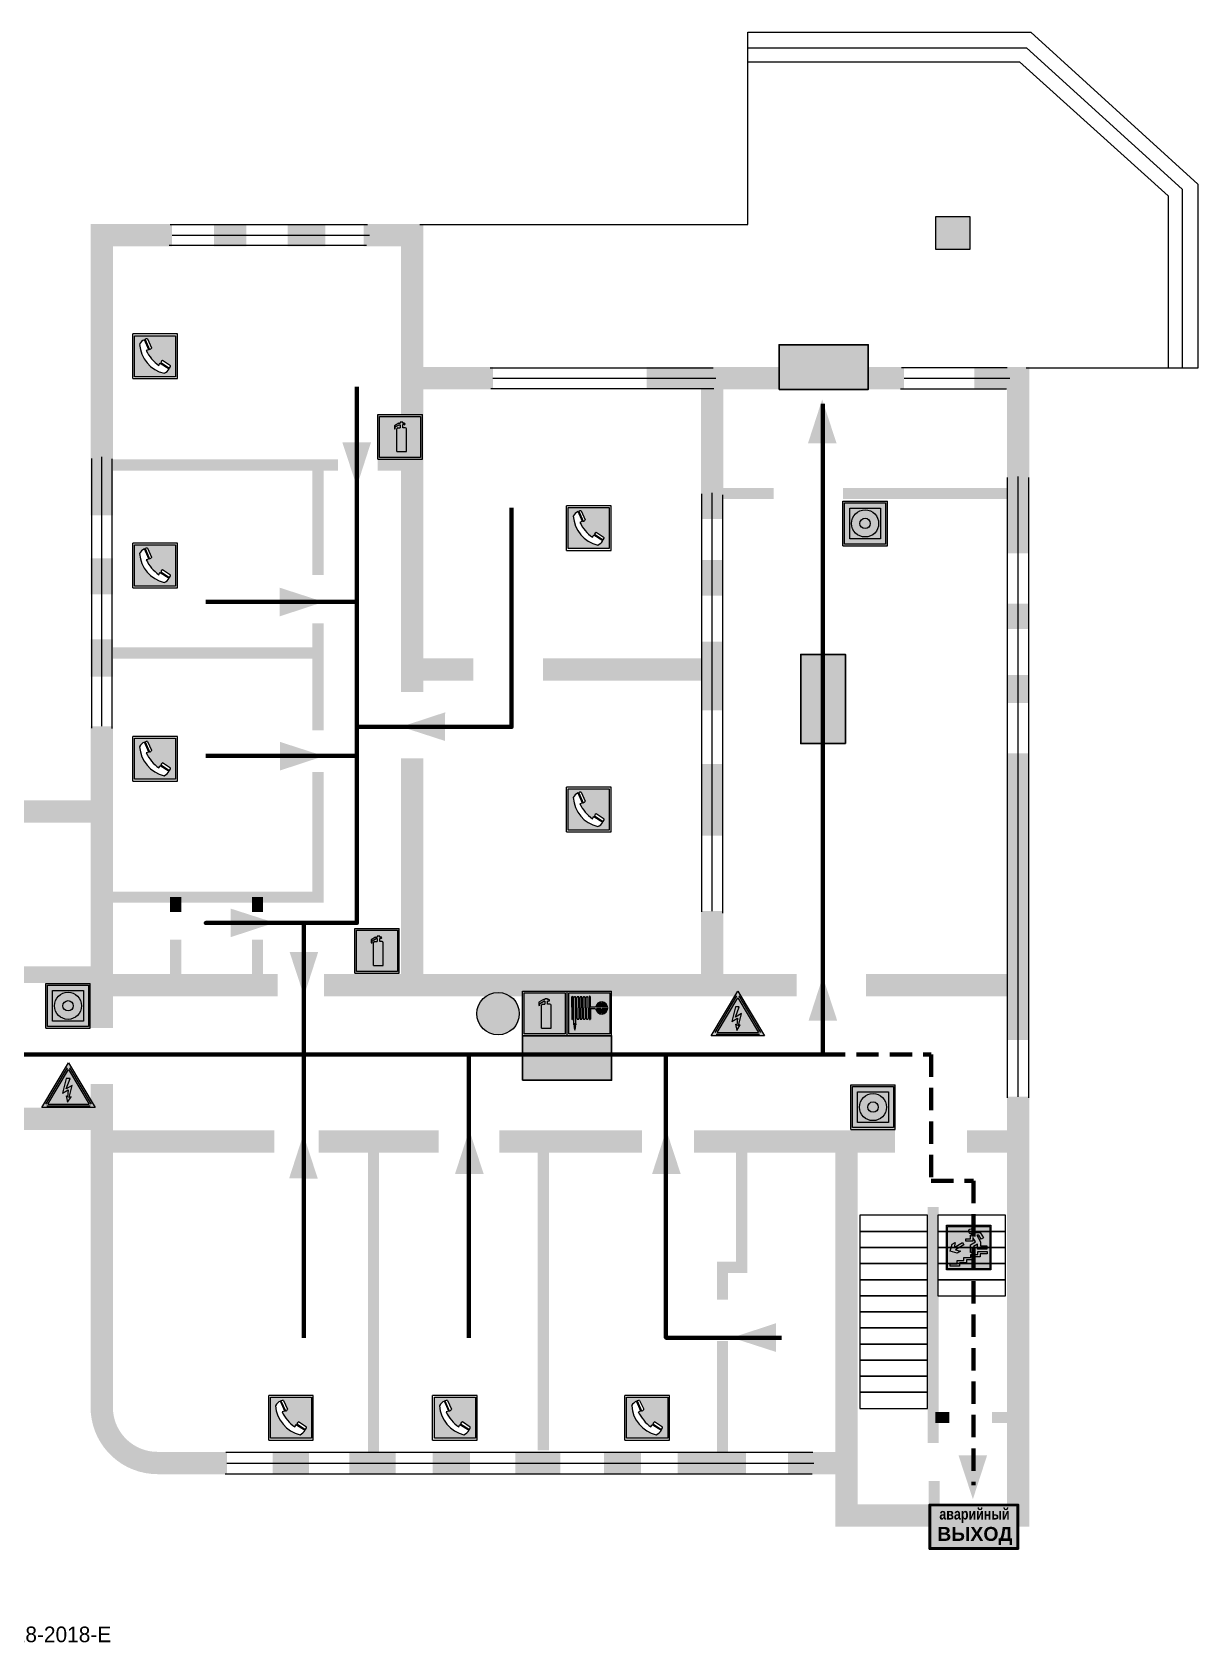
# Model space of a CAD drawing. Header units: millimetres. Extents: x 13114 to 67229, y 22859 to 38520.
# Drawn here: x 22736.3 to 22945.3, y 35573.1 to 35862.6 of the extents above; entities that cross this region are included whole.
import ezdxf

# ---------------------------------------------------------------- set-up
doc = ezdxf.new("R2010")
doc.units = ezdxf.units.MM
doc.linetypes.add('{ Wide Dash }', pattern=[12, 4, -2, 4, -2])
doc.layers.add('План_Штампы', color=7, linetype='Continuous')
doc.styles.add('обычный', font='arial.ttf')

# ---------------------------------------------------------------- blocks, each defined once
blk = doc.blocks.new('A$C7B4425F7')
at = {"true_color": 0xffffff}
blk.add_hatch(color=7, dxfattribs=at).paths.add_polyline_path([(0, 0), (-16, 0), (-16, -8), (0, -8)])
h = blk.add_hatch(color=126)
h.paths.add_polyline_path([(-0.2, -0.2), (-15.8, -0.2), (-15.8, -7.8), (-0.2, -7.8)])
h.paths.add_polyline_path([(-11.76, -2.03), (-11.76, -3.66), (-11.17, -3.66, -0.568275), (-11.17, -6.18), (-12.58, -6.18), (-12.58, -2.03)], flags=16)
h.paths.add_polyline_path([(-13.33, -4.12, -0.495768), (-13.59, -6.18), (-15.03, -6.18), (-15.03, -2.03), (-13.59, -2.03, -0.487973)], flags=16)
h.paths.add_polyline_path([(-10.25, -2.03), (-9.48, -2.03), (-9.48, -6.18), (-10.25, -6.18)], flags=16)
h.paths.add_polyline_path([(-13.84, -3.69), (-14.24, -3.69), (-14.24, -3.03), (-13.9, -3.03, -0.692621)], flags=0)
h.paths.add_polyline_path([(-9.15, -2.03), (-8.4, -2.03), (-8.04, -3.07), (-7.68, -2.03), (-6.93, -2.03), (-7.64, -4.1), (-6.93, -6.18), (-7.68, -6.18), (-8.04, -5.14), (-8.4, -6.18), (-9.15, -6.18), (-8.44, -4.1)], flags=16)
h.paths.add_polyline_path([(-11.76, -4.46), (-11.42, -4.46, -0.692621), (-11.36, -5.12), (-11.76, -5.12)], flags=0)
h.paths.add_polyline_path([(-13.9, -5.2), (-14.24, -5.2), (-14.24, -4.55), (-13.84, -4.55, -0.708038)], flags=0)
edge = h.paths.add_edge_path(flags=16)
edge.add_ellipse((-5.51, -4.08), major_axis=(0, 2.05), ratio=0.586184, start_angle=0, end_angle=360)
edge = h.paths.add_edge_path(flags=0)
edge.add_ellipse((-5.51, -4.08), major_axis=(0, 1.14), ratio=0.454828, start_angle=0, end_angle=360)
h.paths.add_polyline_path([(-4.13, -4.96, 0.377264), (-3.48, -4.52, 0.0555), (-3.16, -2.03), (-1.66, -2.03), (-1.66, -4.96), (-0.96, -4.96), (-0.96, -7.01), (-1.75, -7.01), (-1.75, -6.18), (-3.3, -6.18), (-3.3, -7.02), (-4.13, -7.02)], flags=16)
h.paths.add_polyline_path([(-2.73, -2.91), (-2.28, -2.91), (-2.28, -4.96), (-3.05, -4.96, 0.079136)], flags=0)
at = {"color": 126}
blk.add_lwpolyline([(-16, -8), (0, -8), (0, 0), (-16, 0)], close=True, dxfattribs=at)
blk = doc.blocks.new('вниз 3')
at = {"lineweight": 0, "true_color": 0xffffff}
h = blk.add_hatch(color=7, dxfattribs=at)
h.dxf.hatch_style = 1
h.paths.add_polyline_path([(40997.5, -4475.69), (40997.25, -4475.28), (40995.76, -4476.15), (40995.97, -4475.23), (40995.39, -4475.56), (40995.05, -4476.83), (40996.33, -4477.17), (40996.91, -4476.83), (40996, -4476.55)], flags=0)
h.paths.add_polyline_path([(40999.81, -4473.95), (41000.22, -4473.95), (41000.64, -4474.67), (41001.03, -4474.43), (41000.46, -4473.49), (41000.42, -4473.49), (40999.43, -4473.49), (40998.68, -4473.92), (40998.68, -4474.57), (40997.88, -4474.57), (40997.88, -4475), (40999.14, -4475), (40999.14, -4474.43), (40999.14, -4474.38), (40999.59, -4475.15), (40998.72, -4475.67), (40998.72, -4477.06), (40999.24, -4477.06), (40999.24, -4475.96), (40999.95, -4475.56), (40999.95, -4476.43), (41001.61, -4476.43), (41001.61, -4475.88), (41000.47, -4475.88), (41000.47, -4475.12)], flags=0)
h.paths.add_polyline_path([(40999.2, -4473.24, 1), (40998.35, -4473.24, 1)], flags=0)
h.paths.add_polyline_path([(41000.46, -4477.26), (41001.69, -4477.26), (41001.69, -4476.84), (41000.03, -4476.84), (41000.03, -4477.39), (40998.78, -4477.39), (40998.78, -4477.95), (40997.53, -4477.95), (40997.53, -4478.5), (40996.29, -4478.5), (40996.29, -4479.06), (40995.05, -4479.06), (40995.05, -4479.48), (40995.29, -4479.48), (40996.72, -4479.48), (40996.72, -4478.92), (40997.97, -4478.92), (40997.97, -4478.36), (40999.2, -4478.36), (40999.2, -4477.81), (41000.46, -4477.81)], flags=0)
h.paths.add_polyline_path([(41002.37, -4472.17), (40994.37, -4472.17), (40994.37, -4480.17), (41002.37, -4480.17)])
h.paths.add_polyline_path([(41002.16, -4479.96), (40994.57, -4479.96), (40994.57, -4472.37), (41002.16, -4472.37)], flags=16)
h.paths.add_polyline_path([(41001.61, -4475.88), (41001.61, -4476.43), (40999.95, -4476.43), (40999.95, -4475.56), (40999.24, -4475.96), (40999.24, -4477.06), (40998.72, -4477.06), (40998.72, -4475.67), (40999.59, -4475.15), (40999.14, -4474.38), (40999.14, -4474.43), (40999.14, -4475), (40997.88, -4475), (40997.88, -4474.57), (40998.68, -4474.57), (40998.68, -4473.92), (40999.43, -4473.49), (41000.42, -4473.49), (41000.46, -4473.49), (41001.03, -4474.43), (41000.64, -4474.67), (41000.22, -4473.95), (40999.81, -4473.95), (41000.47, -4475.12), (41000.47, -4475.88)], flags=0)
h.paths.add_polyline_path([(41001.69, -4476.84), (41001.69, -4477.26), (41000.46, -4477.26), (41000.46, -4477.81), (40999.2, -4477.81), (40999.2, -4478.36), (40997.97, -4478.36), (40997.97, -4478.92), (40996.72, -4478.92), (40996.72, -4479.48), (40995.05, -4479.48), (40995.05, -4479.06), (40996.29, -4479.06), (40996.29, -4478.5), (40997.53, -4478.5), (40997.53, -4477.95), (40998.78, -4477.95), (40998.78, -4477.39), (41000.03, -4477.39), (41000.03, -4476.84)], flags=0)
h.paths.add_polyline_path([(40998.35, -4473.24, -1), (40999.2, -4473.24, -1)], flags=0)
h.paths.add_polyline_path([(40997.5, -4475.69), (40996, -4476.55), (40996.91, -4476.83), (40996.33, -4477.17), (40995.05, -4476.83), (40995.39, -4475.56), (40995.97, -4475.23), (40995.76, -4476.15), (40997.25, -4475.28)], flags=0)
at = {"lineweight": 0}
h = blk.add_hatch(color=126, dxfattribs=at)
h.dxf.hatch_style = 1
h.paths.add_polyline_path([(41002.16, -4472.37), (40994.57, -4472.37), (40994.57, -4479.96), (41002.16, -4479.96)])
h.paths.add_polyline_path([(40995.97, -4475.23), (40995.76, -4476.15), (40997.25, -4475.28), (40997.5, -4475.69), (40996, -4476.55), (40996.91, -4476.83), (40996.33, -4477.17), (40995.05, -4476.83), (40995.39, -4475.56)], flags=16)
h.paths.add_polyline_path([(40997.88, -4474.57), (40998.68, -4474.57), (40998.68, -4473.92), (40999.43, -4473.49), (41000.42, -4473.49), (41000.46, -4473.49), (41001.03, -4474.43), (41000.64, -4474.67), (41000.22, -4473.95), (40999.81, -4473.95), (41000.47, -4475.12), (41000.47, -4475.88), (41001.61, -4475.88), (41001.61, -4476.43), (40999.95, -4476.43), (40999.95, -4475.56), (40999.24, -4475.96), (40999.24, -4477.06), (40998.72, -4477.06), (40998.72, -4475.67), (40999.59, -4475.15), (40999.14, -4474.38), (40999.14, -4474.43), (40999.14, -4475), (40997.88, -4475)], flags=16)
h.paths.add_polyline_path([(40998.35, -4473.24, -1), (40999.2, -4473.24, -1)], flags=16)
h.paths.add_polyline_path([(40997.53, -4477.95), (40998.78, -4477.95), (40998.78, -4477.39), (41000.03, -4477.39), (41000.03, -4476.84), (41001.69, -4476.84), (41001.69, -4477.26), (41000.46, -4477.26), (41000.46, -4477.81), (40999.2, -4477.81), (40999.2, -4478.36), (40997.97, -4478.36), (40997.97, -4478.92), (40996.72, -4478.92), (40996.72, -4479.48), (40995.05, -4479.48), (40995.05, -4479.06), (40996.29, -4479.06), (40996.29, -4478.5), (40997.53, -4478.5)], flags=16)
at = {"lineweight": 0, "true_color": 0xffffff}
h = blk.add_hatch(color=7, dxfattribs=at)
h.dxf.hatch_style = 1
h.paths.add_polyline_path([(40999.2, -4473.24, 1), (40998.35, -4473.24, 1)])
h.paths.add_polyline_path([(40999.81, -4473.95), (41000.22, -4473.95), (41000.64, -4474.67), (41001.03, -4474.43), (41000.46, -4473.49), (41000.42, -4473.49), (40999.43, -4473.49), (40998.68, -4473.92), (40998.68, -4474.57), (40997.88, -4474.57), (40997.88, -4475), (40999.14, -4475), (40999.14, -4474.43), (40999.14, -4474.38), (40999.59, -4475.15), (40998.72, -4475.67), (40998.72, -4477.06), (40999.24, -4477.06), (40999.24, -4475.96), (40999.95, -4475.56), (40999.95, -4476.43), (41001.61, -4476.43), (41001.61, -4475.88), (41000.47, -4475.88), (41000.47, -4475.12)])
h.paths.add_polyline_path([(40999.2, -4477.81), (41000.46, -4477.81), (41000.46, -4477.26), (41001.69, -4477.26), (41001.69, -4476.84), (41000.03, -4476.84), (41000.03, -4477.39), (40998.78, -4477.39), (40998.78, -4477.95), (40997.53, -4477.95), (40997.53, -4478.5), (40996.29, -4478.5), (40996.29, -4479.06), (40995.05, -4479.06), (40995.05, -4479.48), (40995.29, -4479.48), (40996.72, -4479.48), (40996.72, -4478.92), (40997.97, -4478.92), (40997.97, -4478.36), (40999.2, -4478.36)])
h.paths.add_polyline_path([(40997.5, -4475.69), (40997.25, -4475.28), (40995.76, -4476.15), (40995.97, -4475.23), (40995.39, -4475.56), (40995.05, -4476.83), (40996.33, -4477.17), (40996.91, -4476.83), (40996, -4476.55)])
at = {"color": 126, "lineweight": 0}
for points in [[(40994.37, -4472.17), (41002.37, -4472.17), (41002.37, -4480.17), (40994.37, -4480.17)], [(40994.57, -4472.37), (41002.16, -4472.37), (41002.16, -4479.96), (40994.57, -4479.96)]]:
    blk.add_lwpolyline(points, close=True, dxfattribs=at)
for points in [[(40999.14, -4474.43), (40999.14, -4475), (40997.88, -4475), (40997.88, -4474.57), (40998.68, -4474.57), (40998.68, -4473.92), (40999.43, -4473.49), (41000.42, -4473.49), (41000.46, -4473.49), (41001.03, -4474.43), (41000.64, -4474.67), (41000.22, -4473.95), (40999.81, -4473.95), (41000.47, -4475.12), (41000.47, -4475.88), (41001.61, -4475.88), (41001.61, -4476.43), (40999.95, -4476.43), (40999.95, -4475.56), (40999.24, -4475.96), (40999.24, -4477.06), (40998.72, -4477.06), (40998.72, -4475.67), (40999.59, -4475.15), (40999.14, -4474.38), (40999.14, -4474.43)], [(40995.05, -4476.83), (40995.39, -4475.56), (40995.97, -4475.23), (40995.76, -4476.15), (40997.25, -4475.28), (40997.5, -4475.69), (40996, -4476.55), (40996.91, -4476.83), (40996.33, -4477.17), (40995.05, -4476.83)], [(40995.29, -4479.48), (40995.05, -4479.48), (40995.05, -4479.06), (40996.29, -4479.06), (40996.29, -4478.5), (40997.53, -4478.5), (40997.53, -4477.95), (40998.78, -4477.95), (40998.78, -4477.39), (41000.03, -4477.39), (41000.03, -4476.84), (41001.69, -4476.84), (41001.69, -4477.26), (41000.46, -4477.26), (41000.46, -4477.81), (40999.2, -4477.81), (40999.2, -4478.36), (40997.97, -4478.36), (40997.97, -4478.92), (40996.72, -4478.92), (40996.72, -4479.48), (40995.05, -4479.48)]]:
    blk.add_lwpolyline(points, dxfattribs=at)
blk.add_circle((40998.77, -4473.24), 0.426, dxfattribs=at)
blk = doc.blocks.new('A$C41C009D9')
at = {"true_color": 0xffffff}
blk.add_hatch(color=7, dxfattribs=at).paths.add_polyline_path([(0, 8), (-16, 8), (-16, 0), (0, 0)])
h = blk.add_hatch(color=126)
h.dxf.hatch_style = 1
h.paths.add_polyline_path([(-15.8, 7.8), (-15.8, 0.2), (-0.2, 0.2), (-0.2, 7.8)])
at = {"color": 126}
for points in [[(-16, 0), (0, 0), (0, 8), (-16, 8)], [(-16, 0), (0, 0), (0, 8), (-16, 8)], [(-15.8, 7.8), (-0.2, 7.8), (-0.2, 0.2), (-15.8, 0.2)]]:
    blk.add_lwpolyline(points, close=True, dxfattribs=at)
at = {"color": 7, "true_color": 0xffffff, "insert": (-15.8, 7.3), "char_height": 2.5, "width": 15.5999, "attachment_point": 1, "style": 'обычный'}
blk.add_mtext('\\pi1.6133;{\\fArial|b1|i0|c204|p34;\\H0.8x;\\W0.8;аварийный\\H1.25x;\\W1;\\P\\pi1.2327;ВЫХОД}', dxfattribs=at)
blk = doc.blocks.new('A$C32E8229D')
at = {"true_color": 0xffffff}
blk.add_hatch(color=7, dxfattribs=at).paths.add_polyline_path([(0, 0), (0, -8), (16, -8), (16, 0)])
h = blk.add_hatch(color=126)
h.paths.add_polyline_path([(0.2, -0.2), (15.8, -0.2), (15.8, -7.8), (0.2, -7.8)])
h.paths.add_polyline_path([(13.49, -2.05), (12.08, -2.05), (11.37, -2.63, 0.162397), (11.29, -2.84), (11.29, -3.63), (10.35, -3.63), (10.35, -4.05), (11.68, -4.05), (11.68, -3.48), (12.26, -4.28), (11.29, -5.1), (11.29, -6.78), (11.85, -6.78), (11.85, -5.44), (12.8, -4.64), (12.8, -5.94), (14.46, -5.94), (14.46, -5.39), (13.45, -5.39), (13.45, -3.97), (12.46, -2.59), (13.15, -2.59), (13.69, -3.34), (14.18, -3)], flags=16)
h.paths.add_polyline_path([(10.74, -1.82, 1), (11.8, -1.82, 1)], flags=16)
h.paths.add_polyline_path([(9.39, -3.59), (5.99, -3.59), (6.56, -3.03), (5.91, -3.03), (5.1, -3.83), (5.91, -4.64), (6.56, -4.64), (5.99, -4.09), (9.39, -4.09)], flags=16)
h.paths.add_polyline_path([(4.29, -1.08), (1.72, -1.08), (1.72, -6.6), (4.29, -6.6)], flags=16)
at = {"color": 126}
blk.add_lwpolyline([(16, -8), (0, -8), (0, 0), (16, 0)], close=True, dxfattribs=at)
blk = doc.blocks.new('A$C3AD82952')
at = {"true_color": 0xf5f5ff}
h = blk.add_hatch(color=7, dxfattribs=at)
h.dxf.hatch_style = 1
h.paths.add_polyline_path([(8.21, 8.73, 0.414214), (7.89, 9.05), (7.22, 9.05), (7.22, 9.92), (7.59, 9.92, 1), (7.57, 10.36), (7.22, 10.36), (7.22, 10.6), (6.43, 10.6), (6.43, 10.36), (6.01, 10.36), (4.74, 9.59), (4.74, 8.69), (4.98, 8.73), (4.98, 9.26), (6.12, 9.91), (6.43, 9.91), (6.43, 9.05), (5.76, 9.05, 0.414214), (5.44, 8.73), (5.44, 2.2), (8.21, 2.2)], flags=0)
h.paths.add_polyline_path([(12.8, 12.8), (0, 12.8), (0, 0), (12.8, 0)])
h.paths.add_polyline_path([(0.51, 12.29), (12.29, 12.29), (12.29, 0.51), (0.51, 0.51)], flags=16)
h.paths.add_polyline_path([(4.74, 9.59), (6.01, 10.36), (6.43, 10.36), (6.43, 10.6), (7.22, 10.6), (7.22, 10.36), (7.59, 10.36, -0.94586), (7.59, 9.92), (7.22, 9.92), (7.22, 9.05), (7.89, 9.05, -0.414214), (8.21, 8.73), (8.21, 2.2), (5.44, 2.2), (5.44, 8.73, -0.414214), (5.76, 9.05), (6.43, 9.05), (6.43, 9.91), (6.12, 9.91), (4.98, 9.26), (4.98, 8.73), (4.74, 8.69)], flags=0)
h = blk.add_hatch(color=242)
h.dxf.hatch_style = 1
h.paths.add_polyline_path([(12.29, 12.29), (0.51, 12.29), (0.51, 0.51), (12.29, 0.51)])
h.paths.add_polyline_path([(4.74, 8.69), (4.74, 9.59), (6.01, 10.36), (6.43, 10.36), (6.43, 10.6), (7.22, 10.6), (7.22, 10.36), (7.59, 10.36, -0.94586), (7.59, 9.92), (7.22, 9.92), (7.22, 9.05), (7.89, 9.05, -0.414214), (8.21, 8.73), (8.21, 2.2), (5.44, 2.2), (5.44, 8.73, -0.414214), (5.76, 9.05), (6.43, 9.05), (6.43, 9.91), (6.12, 9.91), (4.98, 9.26), (4.98, 8.73)], flags=16)
h = blk.add_hatch(color=7, dxfattribs=at)
h.dxf.hatch_style = 1
h.paths.add_polyline_path([(8.21, 8.73, 0.414214), (7.89, 9.05), (7.22, 9.05), (7.22, 9.92), (7.59, 9.92, 1), (7.57, 10.36), (7.22, 10.36), (7.22, 10.6), (6.43, 10.6), (6.43, 10.36), (6.01, 10.36), (4.74, 9.59), (4.74, 8.69), (4.98, 8.73), (4.98, 9.26), (6.12, 9.91), (6.43, 9.91), (6.43, 9.05), (5.76, 9.05, 0.414214), (5.44, 8.73), (5.44, 2.2), (8.21, 2.2)])
at = {"color": 242, "lineweight": 5}
for p, q in [((0, 0), (0, 12.8)), ((0, 12.8), (12.8, 12.8)), ((6.01, 10.36), (4.74, 9.59)), ((4.74, 9.59), (4.74, 8.69)), ((4.98, 9.26), (6.12, 9.91)), ((6.01, 10.36), (6.43, 10.36)), ((6.12, 9.91), (6.43, 9.91)), ((7.22, 10.6), (6.43, 10.6)), ((6.43, 10.6), (6.43, 10.36)), ((6.43, 9.91), (6.43, 9.05)), ((7.22, 10.36), (7.22, 10.6)), ((7.59, 10.36), (7.22, 10.36)), ((7.22, 9.05), (7.22, 9.92)), ((7.59, 9.92), (7.22, 9.92)), ((12.8, 0), (12.8, 12.8)), ((4.74, 8.69), (4.98, 8.73)), ((4.98, 8.73), (4.98, 9.26)), ((5.44, 2.2), (5.44, 8.73)), ((5.76, 9.05), (6.43, 9.05)), ((7.89, 9.05), (7.22, 9.05)), ((8.21, 2.2), (8.21, 8.73)), ((0, 0), (12.8, 0)), ((5.44, 2.2), (8.21, 2.2))]:
    blk.add_line(p, q, dxfattribs=at)
blk.add_lwpolyline([(0.51, 12.29), (12.29, 12.29), (12.29, 0.51), (0.51, 0.51)], close=True, dxfattribs=at)
for centre, radius, start, end in [((7.58, 10.14), 0.223, 273.1875, 86.8125), ((5.76, 8.73), 0.32, 90, 180), ((7.89, 8.73), 0.32, 0, 90)]:
    blk.add_arc(centre, radius, start, end, dxfattribs=at)
blk = doc.blocks.new('A$C37112FD5')
at = {"true_color": 0xf5f5ff}
h = blk.add_hatch(color=7, dxfattribs=at)
h.dxf.hatch_style = 1
h.paths.add_polyline_path([(12.8, -7.4), (0, -7.4), (0, -20.2), (12.8, -20.2)])
h.paths.add_polyline_path([(12.29, -7.91), (12.29, -19.69), (0.51, -19.69), (0.51, -7.91)], flags=16)
h.paths.add_polyline_path([(4.98, -9.04, -0.42597), (5.17, -9.22), (5.17, -12.25), (5.17, -15.29, -0.432244), (4.98, -15.47), (4.83, -15.47, -0.42597), (4.64, -15.29), (4.64, -12.25), (4.64, -9.22, -0.432244), (4.83, -9.04)], flags=0)
h.paths.add_polyline_path([(4.28, -9.22), (4.28, -12.25), (4.28, -15.29, -0.432244), (4.09, -15.47), (3.94, -15.47, -0.42597), (3.75, -15.29), (3.75, -12.25), (3.75, -9.22, -0.432244), (3.94, -9.04), (4.09, -9.04, -0.42597)], flags=0)
h.paths.add_polyline_path([(5.72, -9.04), (5.87, -9.04, -0.42597), (6.06, -9.22), (6.06, -12.25), (6.06, -15.29, -0.432244), (5.87, -15.47), (5.72, -15.47, -0.42597), (5.53, -15.29), (5.53, -12.25), (5.53, -9.22, -0.432244)], flags=0)
h.paths.add_polyline_path([(6.42, -8.9), (6.5, -8.9, -0.42597), (6.69, -9.08), (6.69, -12.03), (8.21, -12.03, -15.824349), (8.21, -12.47), (6.69, -12.47), (6.69, -15.42, -0.432244), (6.5, -15.6), (6.42, -15.6)], flags=0)
h.paths.add_polyline_path([(3.39, -9.22), (3.39, -12.25), (3.39, -15.29, -0.432244), (3.2, -15.47), (3.05, -15.47, -0.42597), (2.85, -15.29), (2.85, -12.25), (2.85, -9.22, -0.432244), (3.05, -9.04), (3.2, -9.04, -0.42597)], flags=0)
h.paths.add_polyline_path([(2.5, -9.22), (2.5, -16.71), (1.96, -16.71), (1.96, -9.22, -0.432244), (2.15, -9.04), (2.31, -9.04, -0.42597)], flags=0)
h.paths.add_polyline_path([(1.61, -8.9), (1.61, -15.6), (1.57, -15.6, -0.42597), (1.37, -15.42), (1.37, -12.03), (1.37, -9.09, -0.432244), (1.57, -8.9)], flags=0)
h.paths.add_polyline_path([(9.76, -10.81), (9.76, -12.03), (8.49, -12.03, -0.336371)], flags=0)
h.paths.add_polyline_path([(8.49, -12.47), (9.76, -12.47), (9.76, -13.7, -0.336371)], flags=0)
h.paths.add_polyline_path([(10.11, -10.81, -0.336371), (11.38, -12.03), (10.11, -12.03)], flags=0)
h.paths.add_polyline_path([(10.11, -12.47), (11.38, -12.47, -0.336371), (10.11, -13.7)], flags=0)
h.paths.add_polyline_path([(2.5, -16.84), (2.5, -17.05), (1.97, -17.05), (1.97, -16.84)], flags=0)
h.paths.add_polyline_path([(2.5, -17.24, -0.033778), (2.24, -18.6, -0.033778), (1.97, -17.24)], flags=0)
h = blk.add_hatch(color=242)
h.dxf.hatch_style = 1
h.paths.add_polyline_path([(12.29, -7.91), (0.51, -7.91), (0.51, -19.69), (12.29, -19.69)])
h.paths.add_polyline_path([(6.42, -15.6), (6.42, -8.9), (6.5, -8.9, -0.42597), (6.69, -9.08), (6.69, -12.03), (8.21, -12.03, -15.824349), (8.21, -12.47), (6.69, -12.47), (6.69, -15.42, -0.432244), (6.5, -15.6)], flags=16)
h.paths.add_polyline_path([(5.87, -15.47), (5.72, -15.47, -0.42597), (5.53, -15.29), (5.53, -12.25), (5.53, -9.22, -0.432244), (5.72, -9.04), (5.87, -9.04, -0.42597), (6.06, -9.22), (6.06, -12.25), (6.06, -15.29, -0.432244)], flags=16)
h.paths.add_polyline_path([(4.98, -15.47), (4.83, -15.47, -0.42597), (4.64, -15.29), (4.64, -12.25), (4.64, -9.22, -0.432244), (4.83, -9.04), (4.98, -9.04, -0.42597), (5.17, -9.22), (5.17, -12.25), (5.17, -15.29, -0.432244)], flags=16)
h.paths.add_polyline_path([(4.09, -15.47), (3.94, -15.47, -0.42597), (3.75, -15.29), (3.75, -12.25), (3.75, -9.22, -0.432244), (3.94, -9.04), (4.09, -9.04, -0.42597), (4.28, -9.22), (4.28, -12.25), (4.28, -15.29, -0.432244)], flags=16)
h.paths.add_polyline_path([(3.2, -15.47), (3.05, -15.47, -0.42597), (2.85, -15.29), (2.85, -12.25), (2.85, -9.22, -0.432244), (3.05, -9.04), (3.2, -9.04, -0.42597), (3.39, -9.22), (3.39, -12.25), (3.39, -15.29, -0.432244)], flags=16)
h.paths.add_polyline_path([(2.5, -17.05), (1.97, -17.05), (1.97, -16.84), (2.5, -16.84)], flags=16)
h.paths.add_polyline_path([(2.5, -17.24, -0.033778), (2.24, -18.6, -0.033778), (1.97, -17.24)], flags=16)
h.paths.add_polyline_path([(2.5, -16.71), (1.96, -16.71), (1.96, -9.22, -0.432244), (2.15, -9.04), (2.31, -9.04, -0.42597), (2.5, -9.22)], flags=16)
h.paths.add_polyline_path([(1.61, -15.6), (1.57, -15.6, -0.42597), (1.37, -15.42), (1.37, -12.03), (1.37, -9.09, -0.432244), (1.57, -8.9), (1.61, -8.9)], flags=16)
h.paths.add_polyline_path([(8.49, -12.47), (9.76, -12.47), (9.76, -13.7, -0.336371)], flags=0)
h.paths.add_polyline_path([(10.11, -13.7), (10.11, -12.47), (11.38, -12.47, -0.336371)], flags=0)
h.paths.add_polyline_path([(8.49, -12.03, -0.336371), (9.76, -10.81), (9.76, -12.03)], flags=0)
h.paths.add_polyline_path([(10.11, -12.03), (10.11, -10.81, -0.336371), (11.38, -12.03)], flags=0)
h = blk.add_hatch(color=7, dxfattribs=at)
h.dxf.hatch_style = 1
h.paths.add_polyline_path([(1.61, -8.9), (1.57, -8.9, 0.432244), (1.37, -9.09), (1.37, -12.03), (1.37, -15.42, 0.42597), (1.57, -15.6), (1.61, -15.6)])
h.paths.add_polyline_path([(2.5, -9.22, 0.42597), (2.31, -9.04), (2.15, -9.04, 0.432244), (1.96, -9.22), (1.96, -16.71), (2.5, -16.71)])
h.paths.add_polyline_path([(2.5, -16.84), (1.97, -16.84), (1.97, -17.05), (2.5, -17.05)])
h.paths.add_polyline_path([(2.5, -17.24), (1.97, -17.24, 0.033778), (2.24, -18.6, 0.033778)])
h.paths.add_polyline_path([(3.39, -12.25), (3.39, -9.22, 0.42597), (3.2, -9.04), (3.05, -9.04, 0.432244), (2.85, -9.22), (2.85, -12.25), (2.85, -15.29, 0.42597), (3.05, -15.47), (3.2, -15.47, 0.432244), (3.39, -15.29)])
h.paths.add_polyline_path([(4.28, -12.25), (4.28, -9.22, 0.42597), (4.09, -9.04), (3.94, -9.04, 0.432244), (3.75, -9.22), (3.75, -12.25), (3.75, -15.29, 0.42597), (3.94, -15.47), (4.09, -15.47, 0.432244), (4.28, -15.29)])
h.paths.add_polyline_path([(5.17, -12.25), (5.17, -9.22, 0.42597), (4.98, -9.04), (4.83, -9.04, 0.432244), (4.64, -9.22), (4.64, -12.25), (4.64, -15.29, 0.42597), (4.83, -15.47), (4.98, -15.47, 0.432244), (5.17, -15.29)])
h.paths.add_polyline_path([(6.06, -12.25), (6.06, -9.22, 0.42597), (5.87, -9.04), (5.72, -9.04, 0.432244), (5.53, -9.22), (5.53, -12.25), (5.53, -15.29, 0.42597), (5.72, -15.47), (5.87, -15.47, 0.432244), (6.06, -15.29)])
h.paths.add_polyline_path([(6.69, -12.47), (8.21, -12.47, 15.824349), (8.21, -12.03), (6.69, -12.03), (6.69, -9.08, 0.42597), (6.5, -8.9), (6.42, -8.9), (6.42, -15.6), (6.5, -15.6, 0.432244), (6.69, -15.42)])
h.paths.add_polyline_path([(8.49, -12.47), (9.76, -12.47), (9.76, -13.7, -0.336371)], flags=16)
h.paths.add_polyline_path([(8.49, -12.03, -0.336371), (9.76, -10.81), (9.76, -12.03)], flags=16)
h.paths.add_polyline_path([(10.11, -12.47), (11.38, -12.47, -0.336371), (10.11, -13.7)], flags=16)
h.paths.add_polyline_path([(10.11, -12.03), (10.11, -10.81, -0.336371), (11.38, -12.03)], flags=16)
h = blk.add_hatch(color=242)
h.dxf.hatch_style = 1
h.paths.add_polyline_path([(9.76, -10.81, 0.336371), (8.49, -12.03), (9.76, -12.03)])
h.paths.add_polyline_path([(10.11, -10.81), (10.11, -12.03), (11.38, -12.03, 0.336371)])
h.paths.add_polyline_path([(11.38, -12.47), (10.11, -12.47), (10.11, -13.7, 0.336371)])
h.paths.add_polyline_path([(9.76, -12.47), (8.49, -12.47, 0.336371), (9.76, -13.7)])
at = {"color": 242, "lineweight": 5}
for p, q in [((0, -20.2), (0, -7.4)), ((0, -7.4), (12.8, -7.4)), ((1.37, -12.03), (1.37, -9.08)), ((1.57, -8.9), (1.61, -8.9)), ((1.61, -8.9), (1.61, -15.6)), ((1.96, -16.71), (1.96, -9.22)), ((2.15, -9.04), (2.31, -9.04)), ((2.5, -16.71), (2.5, -9.22)), ((2.85, -12.25), (2.85, -9.22)), ((3.05, -9.04), (3.2, -9.04)), ((3.39, -12.25), (3.39, -9.22)), ((3.75, -12.25), (3.75, -9.22)), ((3.94, -9.04), (4.09, -9.04)), ((4.28, -12.25), (4.28, -9.22)), ((4.64, -12.25), (4.64, -9.22)), ((4.83, -9.04), (4.98, -9.04)), ((5.17, -12.25), (5.17, -9.22)), ((5.53, -12.25), (5.53, -9.22)), ((5.72, -9.04), (5.87, -9.04)), ((6.06, -12.25), (6.06, -9.22)), ((6.42, -8.9), (6.42, -15.6)), ((6.5, -8.9), (6.42, -8.9)), ((6.69, -12.03), (6.69, -9.08)), ((12.8, -20.2), (12.8, -7.4)), ((1.37, -12.03), (1.37, -15.42)), ((2.85, -12.25), (2.85, -15.29)), ((3.39, -12.25), (3.39, -15.29)), ((3.75, -12.25), (3.75, -15.29)), ((4.28, -12.25), (4.28, -15.29)), ((4.64, -12.25), (4.64, -15.29)), ((5.17, -12.25), (5.17, -15.29)), ((5.53, -12.25), (5.53, -15.29)), ((6.06, -12.25), (6.06, -15.29)), ((8.21, -12.03), (6.69, -12.03)), ((8.21, -12.47), (6.69, -12.47)), ((6.69, -12.47), (6.69, -15.42)), ((9.76, -12.03), (8.49, -12.03)), ((9.76, -12.47), (8.49, -12.47)), ((9.76, -10.81), (9.76, -12.03)), ((9.76, -12.47), (9.76, -13.7)), ((10.11, -10.81), (10.11, -12.03)), ((11.38, -12.03), (10.11, -12.03)), ((11.38, -12.47), (10.11, -12.47)), ((10.11, -12.47), (10.11, -13.7)), ((1.57, -15.6), (1.61, -15.6)), ((1.96, -16.71), (2.5, -16.71)), ((1.97, -16.84), (2.5, -16.84)), ((1.97, -17.05), (1.97, -16.84)), ((2.5, -17.05), (1.97, -17.05)), ((1.97, -17.24), (2.5, -17.24)), ((2.5, -16.84), (2.5, -17.05)), ((3.05, -15.47), (3.2, -15.47)), ((3.94, -15.47), (4.09, -15.47)), ((4.83, -15.47), (4.98, -15.47)), ((5.72, -15.47), (5.87, -15.47)), ((6.42, -15.6), (6.5, -15.6)), ((0, -20.2), (12.8, -20.2))]:
    blk.add_line(p, q, dxfattribs=at)
blk.add_lwpolyline([(0.51, -7.91), (12.29, -7.91), (12.29, -19.69), (0.51, -19.69)], close=True, dxfattribs=at)
for centre, radius, start, end in [((1.56, -9.09), 0.182, 87.1027, 180.6071), ((2.15, -9.22), 0.182, 87.1027, 180.6071), ((2.32, -9.22), 0.182, 359.3929, 92.8973), ((3.04, -9.22), 0.182, 87.1027, 180.6071), ((3.21, -9.22), 0.182, 359.3929, 92.8973), ((3.93, -9.22), 0.182, 87.1027, 180.6071), ((4.1, -9.22), 0.182, 359.3929, 92.8973), ((4.82, -9.22), 0.182, 87.1027, 180.6071), ((4.99, -9.22), 0.182, 359.3929, 92.8973), ((5.71, -9.22), 0.182, 87.1027, 180.6071), ((5.88, -9.22), 0.182, 359.3929, 92.8973), ((6.51, -9.09), 0.182, 359.3929, 92.8973), ((9.93, -12.25), 1.74, 187.2319, 172.7681), ((9.93, -12.25), 1.46, 96.9927, 171.3585), ((9.93, -12.25), 1.46, 188.6415, 263.0073), ((9.93, -12.25), 1.46, 8.6415, 83.0073), ((9.93, -12.25), 1.46, 276.9927, 351.3585), ((1.56, -15.42), 0.182, 179.3929, 272.8973), ((12.17, -15.98), 10.27, 187.041, 194.7793), ((-7.7, -15.98), 10.27, 345.2207, 352.959), ((3.04, -15.29), 0.182, 179.3929, 272.8973), ((3.21, -15.29), 0.182, 267.1027, 0.6071), ((3.93, -15.29), 0.182, 179.3929, 272.8973), ((4.1, -15.29), 0.182, 267.1027, 0.6071), ((4.82, -15.29), 0.182, 179.3929, 272.8973), ((4.99, -15.29), 0.182, 267.1027, 0.6071), ((5.71, -15.29), 0.182, 179.3929, 272.8973), ((5.88, -15.29), 0.182, 267.1027, 0.6071), ((6.51, -15.42), 0.182, 267.1027, 0.6071)]:
    blk.add_arc(centre, radius, start, end, dxfattribs=at)
blk = doc.blocks.new('A$C7B8C2D5B')
at = {"lineweight": 0}
h = blk.add_hatch(color=5, dxfattribs=at)
h.dxf.hatch_style = 1
h.paths.add_polyline_path([(1.4, -3.02, 1), (-2.11, -3.02, 1)])
at = {"color": 5, "lineweight": 0}
blk.add_circle((-0.36, -3.02), 1.75, dxfattribs=at)
blk = doc.blocks.new('A$C54414219')
at = {"true_color": 0xffffff}
h = blk.add_hatch(color=7, dxfattribs=at)
h.paths.add_polyline_path([(2.39, -9.45), (2.39, -18.3), (11.23, -18.3), (11.23, -9.45)], flags=0)
h.paths.add_polyline_path([(10.71, -13.87, -1), (2.92, -13.87, -1)], flags=0)
h.paths.add_polyline_path([(8.3, -13.87, -1), (5.33, -13.87, -1)], flags=0)
h.paths.add_polyline_path([(0.41, -7.47), (0.41, -20.27), (13.21, -20.27), (13.21, -7.47)])
h.paths.add_polyline_path([(0.92, -19.77), (12.71, -19.77), (12.71, -7.98), (0.92, -7.98)], flags=16)
h.paths.add_polyline_path([(11.23, -9.45), (11.23, -18.3), (2.39, -18.3), (2.39, -9.45)], flags=0)
at = {"lineweight": 5}
h = blk.add_hatch(color=242, dxfattribs=at)
h.paths.add_polyline_path([(12.71, -7.98), (0.92, -7.98), (0.92, -19.77), (12.71, -19.77)])
h.paths.add_polyline_path([(11.23, -18.3), (2.39, -18.3), (2.39, -9.45), (11.23, -9.45)], flags=16)
h.paths.add_polyline_path([(10.71, -13.87, -1), (2.92, -13.87, -1)], flags=0)
h.paths.add_polyline_path([(8.3, -13.87, -1), (5.33, -13.87, -1)], flags=0)
at = {"true_color": 0xffffff}
h = blk.add_hatch(color=7, dxfattribs=at)
h.paths.add_polyline_path([(2.39, -9.45), (2.39, -18.3), (11.23, -18.3), (11.23, -9.45)])
h.paths.add_polyline_path([(10.71, -13.87, -1), (2.92, -13.87, -1)], flags=16)
h.paths.add_polyline_path([(8.3, -13.87, -1), (5.33, -13.87, -1)], flags=0)
at = {"lineweight": 5}
h = blk.add_hatch(color=242, dxfattribs=at)
h.paths.add_polyline_path([(2.92, -13.87, 1), (10.71, -13.87, 1)])
h.paths.add_polyline_path([(8.3, -13.87, -1), (5.33, -13.87, -1)], flags=16)
at = {"color": 242, "lineweight": 5}
for p, q in [((0.41, -20.27), (0.41, -7.47)), ((0.41, -7.47), (13.21, -7.47)), ((0.41, -7.47), (13.21, -7.47)), ((13.21, -20.27), (13.21, -7.47)), ((0.41, -20.27), (13.21, -20.27))]:
    blk.add_line(p, q, dxfattribs=at)
for points in [[(0.92, -7.98), (12.71, -7.98), (12.71, -19.77), (0.92, -19.77)], [(2.39, -9.45), (11.23, -9.45), (11.23, -18.3), (2.39, -18.3)]]:
    blk.add_lwpolyline(points, close=True, dxfattribs=at)
for radius in [3.89, 1.49]:
    blk.add_circle((6.81, -13.87), radius, dxfattribs=at)
blk = doc.blocks.new('A$C3E6D3DDE')
at = {"lineweight": 5}
h = blk.add_hatch(color=40, dxfattribs=at)
h.paths.add_polyline_path([(24.1, 1.45), (16.46, -11.35), (31.74, -11.35)])
h.paths.add_polyline_path([(24.09, -0.46), (30.03, -10.41), (18.14, -10.41)], flags=16)
h.paths.add_polyline_path([(24.54, -3.08), (23.41, -6.02), (25.13, -5.01), (24.33, -8.5), (24.82, -8.27), (23.79, -9.86), (23.4, -8.04), (23.8, -8.43), (24.04, -6.29), (22.39, -7.25), (23.44, -3.08)], flags=0)
h = blk.add_hatch(color=256, dxfattribs=at)
h.paths.add_polyline_path([(24.37, 0.03, 0.567511), (23.82, 0.03), (17.59, -10.4, 0.582454), (17.86, -10.88), (30.32, -10.88, 0.582149), (30.6, -10.4)])
h.paths.add_polyline_path([(24.09, -0.46), (18.14, -10.41), (30.03, -10.41)], flags=16)
h.paths.add_polyline_path([(24.54, -3.08), (23.41, -6.02), (25.13, -5.01), (24.33, -8.5), (24.82, -8.27), (23.79, -9.86), (23.4, -8.04), (23.8, -8.43), (24.04, -6.29), (22.39, -7.25), (23.44, -3.08)], flags=0)
h = blk.add_hatch(color=40, dxfattribs=at)
h.paths.add_polyline_path([(24.09, -0.46), (18.14, -10.41), (30.03, -10.41)])
h.paths.add_polyline_path([(24.82, -8.27), (23.79, -9.86), (23.4, -8.04), (23.8, -8.43), (24.04, -6.29), (22.39, -7.25), (23.44, -3.08), (24.54, -3.08), (23.41, -6.02), (25.13, -5.01), (24.33, -8.5)], flags=16)
at = {"color": 40, "lineweight": 5}
for p, q in [((16.46, -11.35), (24.1, 1.45)), ((24.1, 1.45), (31.74, -11.35))]:
    blk.add_line(p, q, dxfattribs=at)
at = {"lineweight": 5}
for p, q in [((17.59, -10.4), (23.82, 0.03)), ((24.37, 0.03), (30.6, -10.4)), ((18.14, -10.41), (24.09, -0.46)), ((23.44, -3.08), (22.39, -7.25)), ((23.41, -6.02), (24.54, -3.08)), ((24.54, -3.08), (23.44, -3.08)), ((24.09, -0.46), (30.03, -10.41)), ((22.39, -7.25), (24.04, -6.29)), ((23.8, -8.43), (23.4, -8.04)), ((23.4, -8.04), (23.79, -9.86)), ((25.13, -5.01), (23.41, -6.02)), ((23.79, -9.86), (24.82, -8.27)), ((24.04, -6.29), (23.8, -8.43)), ((24.33, -8.5), (25.13, -5.01)), ((24.82, -8.27), (24.33, -8.5)), ((17.86, -10.88), (30.32, -10.88)), ((18.14, -10.41), (30.03, -10.41))]:
    blk.add_line(p, q, dxfattribs=at)
at = {"color": 50, "lineweight": 5}
blk.add_line((31.74, -11.35), (16.46, -11.35), dxfattribs=at)
blk = doc.blocks.new('A$C456E1F9C')
at = {"lineweight": 5}
h = blk.add_hatch(color=242, dxfattribs=at)
h.paths.add_polyline_path([(0.51, -1.47), (0.51, -13.26), (12.29, -13.26), (12.29, -1.47)])
h.paths.add_polyline_path([(5.42, -4.95, -0.254479), (4.78, -5.4), (3.52, -2.53, -0.209735), (4.23, -2.4)], flags=16)
h.paths.add_polyline_path([(8.53, -8.6), (10.87, -10.17), (10.54, -10.76), (8.03, -9.13, -0.192251)], flags=16)
h.paths.add_polyline_path([(4.61, -5.49, 0.005518), (3.87, -5.72, 0.128647), (7.49, -10.01, 0.00809), (7.83, -9.33), (10.47, -10.97, -0.16736), (8.99, -12.25, -0.327862), (1.95, -3.95, -0.166952), (3.36, -2.62)], flags=16)
at = {"color": 242, "lineweight": 5}
for p, q in [((0, -13.77), (0, -0.97)), ((12.8, -0.97), (0, -0.97)), ((4.61, -5.49), (3.36, -2.62)), ((3.52, -2.53), (4.78, -5.4)), ((4.23, -2.4), (5.42, -4.95)), ((12.8, -13.77), (12.8, -0.97)), ((8.03, -9.13), (10.54, -10.76)), ((10.81, -10.12), (8.53, -8.6)), ((0, -13.77), (12.8, -13.77)), ((7.83, -9.33), (10.47, -10.97)), ((10.54, -10.76), (10.8, -10.3)), ((10.8, -10.3), (10.81, -10.12))]:
    blk.add_line(p, q, dxfattribs=at)
blk.add_lwpolyline([(0.51, -1.47), (12.29, -1.47), (12.29, -13.26), (0.51, -13.26)], close=True, dxfattribs=at)
for centre, radius, start, end in [((4.59, -5.34), 2.99, 114.2845, 152.1974), ((11.12, -3.31), 9.19, 183.9915, 256.6009), ((4.02, -3.27), 0.891, 76.3284, 123.7092), ((14.98, -39.1), 35.17, 107.1487, 108.4135), ((13.86, -0.94), 11.08, 205.5536, 234.8762), ((4.68, -4.59), 0.824, 276.9621, 334.0723), ((8.94, -9.5), 0.989, 114.4092, 157.9388), ((-13.31, 0.8), 23.44, 332.5487, 334.4027), ((7.87, -9.46), 3, 291.9291, 329.9329)]:
    blk.add_arc(centre, radius, start, end, dxfattribs=at)

msp = doc.modelspace()

# ---------------------------------------------------------------- hatches: boundary and pattern name
at = {"lineweight": 0}
h = msp.add_hatch(color=256, dxfattribs=at)
h.dxf.hatch_style = 1
h.paths.add_polyline_path([(22898.34, 35823.62), (22904.44, 35823.62), (22904.44, 35829.58), (22898.34, 35829.58)])

# ---------------------------------------------------------------- linework, layer by layer
for points in [[(22805.74, 35828.13), (22864.61, 35828.13), (22864.61, 35862.59), (22915.36, 35862.59), (22945.29, 35835.33), (22945.29, 35802.37)], [(22864.61, 35859.77), (22914.56, 35859.77), (22942.47, 35834.49), (22942.47, 35802.37)], [(22864.61, 35857.31), (22913.33, 35857.31), (22939.97, 35833.26), (22939.97, 35833.26)], [(22939.97, 35833.26), (22939.97, 35802.37)], [(22760.98, 35828.15), (22796.38, 35828.15)], [(22760.82, 35824.42), (22796.22, 35824.42)], [(22761.32, 35826.24), (22796.73, 35826.24)], [(22761.32, 35826.24), (22796.73, 35826.24)], [(22818.38, 35802.42), (22858.39, 35802.42)], [(22892.16, 35802.5), (22911.13, 35802.5)], [(22945.29, 35802.37), (22914.52, 35802.37)], [(22818.49, 35798.75), (22858.5, 35798.75)], [(22818.87, 35800.57), (22858.88, 35800.57)], [(22891.98, 35798.69), (22910.96, 35798.69)], [(22892.61, 35800.57), (22911.59, 35800.57)], [(22748.71, 35738.16), (22748.71, 35786.5)], [(22746.93, 35737.84), (22746.93, 35786.17)], [(22750.59, 35737.78), (22750.59, 35786.11)], [(22911.17, 35671.57), (22911.17, 35782.79)], [(22913.07, 35671.76), (22913.07, 35782.97)], [(22914.98, 35671.56), (22914.98, 35782.77)], [(22856.32, 35704.87), (22856.32, 35779.85)], [(22858.21, 35705.02), (22858.21, 35780)], [(22860.11, 35704.68), (22860.11, 35779.66)], [(22770.95, 35608.04), (22876.24, 35608.04)], [(22770.85, 35604.16), (22876.15, 35604.16)], [(22771.16, 35606.08), (22876.45, 35606.08)], [(22771.16, 35606.08), (22876.45, 35606.08)]]:
    msp.add_lwpolyline(points, dxfattribs=at)
for points, const_width in [([(22761.32, 35826.24), (22748.71, 35826.24), (22748.71, 35776.01)], 4), ([(22774.62, 35826.24), (22768.83, 35826.24)], 4), ([(22788.79, 35826.24), (22782.07, 35826.24)], 4), ([(22818.87, 35800.57), (22804.4, 35800.57), (22804.4, 35826.24), (22795.72, 35826.24)], 4), ([(22858.21, 35775.3), (22858.21, 35801.94)], 4), ([(22871.12, 35800.57), (22846.45, 35800.57)], 4), ([(22892.61, 35800.57), (22885.71, 35800.57)], 4), ([(22913.07, 35769.15), (22913.07, 35800.57), (22905.23, 35800.57)], 4), ([(22787.5, 35765.28), (22787.5, 35785), (22791.09, 35785), (22748.37, 35785)], 2), ([(22798.23, 35785), (22803.56, 35785)], 2), ([(22858.39, 35779.91), (22869.22, 35779.91)], 2), ([(22881.69, 35779.91), (22911.95, 35779.91)], 2), ([(22748.71, 35768.27), (22748.71, 35761.84)], 4), ([(22858.21, 35761.61), (22858.21, 35767.97)], 4), ([(22913.07, 35755.6), (22913.07, 35760.12)], 4), ([(22787.5, 35737.46), (22787.5, 35756.65)], 2), ([(22748.71, 35753.78), (22748.71, 35747.04)], 4), ([(22827.84, 35748.34), (22858.21, 35748.34), (22858.21, 35753.34), (22858.21, 35741.03)], 4), ([(22787.5, 35751.31), (22748.47, 35751.31)], 2), ([(22805.39, 35748.34), (22815.39, 35748.34)], 4), ([(22913.07, 35742.32), (22913.07, 35747.37)], 4), ([(22748.71, 35738.16), (22748.71, 35684.05)], 4), ([(22913.07, 35681.92), (22913.07, 35733.29)], 4), ([(22858.21, 35731.39), (22858.21, 35718.53)], 4), ([(22749.59, 35707.54), (22787.5, 35707.54), (22787.5, 35729.98)], 2), ([(22712.81, 35722.87), (22748.71, 35722.87)], 4), ([(22761.96, 35707.54), (22761.96, 35704.87)], 2), ([(22776.64, 35707.54), (22776.64, 35704.87)], 2), ([(22858.21, 35705.02), (22858.21, 35692.76)], 4), ([(22761.96, 35691.73), (22761.96, 35699.9)], 2), ([(22776.64, 35691.73), (22776.64, 35699.9)], 2), ([(22731.87, 35693.63), (22747.6, 35693.63)], 3), ([(22748.71, 35691.73), (22780.25, 35691.73)], 4), ([(22788.59, 35691.73), (22873.37, 35691.73)], 4), ([(22885.8, 35691.73), (22913.07, 35691.73)], 4), ([(22748.71, 35674.06), (22748.71, 35667.8)], 4), ([(22909.78, 35596.66), (22913.07, 35596.66), (22913.07, 35671.76)], 4), ([(22748.71, 35663.72), (22779.67, 35663.72)], 4), ([(22787.64, 35663.72), (22809.16, 35663.72)], 4), ([(22820.01, 35663.72), (22845.6, 35663.72)], 4), ([(22854.92, 35663.72), (22891, 35663.72)], 4), ([(22903.91, 35663.72), (22913.07, 35663.72)], 4), ([(22897.85, 35609.69), (22897.85, 35651.99)], 2), ([(22898.21, 35614.24), (22900.73, 35614.24)], 2), ([(22908.37, 35614.24), (22912, 35614.24)], 2), ([(22779.36, 35606.08), (22785.88, 35606.08)], 4), ([(22793.13, 35606.08), (22801.43, 35606.08)], 4), ([(22808.05, 35606.08), (22814.78, 35606.08)], 4), ([(22822.87, 35606.08), (22830.95, 35606.08)], 4), ([(22838.8, 35606.08), (22845.46, 35606.08)], 4), ([(22851.99, 35606.08), (22864.25, 35606.08)], 4), ([(22871.77, 35606.08), (22882.3, 35606.08), (22882.3, 35596.66), (22900.35, 35596.66)], 4), ([(22898.01, 35596.63), (22898.01, 35602.85)], 2)]:
    msp.add_lwpolyline(points, dxfattribs=dict(at, const_width=const_width))
for points in [[(22898.34, 35829.58), (22904.44, 35829.58), (22904.44, 35823.62), (22898.34, 35823.62)], [(22884.69, 35647.6), (22896.81, 35647.6), (22896.81, 35650.49), (22884.69, 35650.49)], [(22898.68, 35647.6), (22910.81, 35647.6), (22910.81, 35650.49), (22898.68, 35650.49)], [(22884.69, 35644.72), (22896.81, 35644.72), (22896.81, 35647.6), (22884.69, 35647.6)], [(22898.68, 35644.72), (22910.81, 35644.72), (22910.81, 35647.6), (22898.68, 35647.6)], [(22884.69, 35641.83), (22896.81, 35641.83), (22896.81, 35644.72), (22884.69, 35644.72)], [(22898.68, 35641.83), (22910.81, 35641.83), (22910.81, 35644.72), (22898.68, 35644.72)], [(22884.69, 35638.95), (22896.81, 35638.95), (22896.81, 35641.83), (22884.69, 35641.83)], [(22898.68, 35638.95), (22910.81, 35638.95), (22910.81, 35641.83), (22898.68, 35641.83)], [(22884.69, 35636.06), (22896.81, 35636.06), (22896.81, 35638.95), (22884.69, 35638.95)], [(22898.68, 35636.06), (22910.81, 35636.06), (22910.81, 35638.95), (22898.68, 35638.95)], [(22884.69, 35633.18), (22896.81, 35633.18), (22896.81, 35636.06), (22884.69, 35636.06)], [(22884.69, 35630.3), (22896.81, 35630.3), (22896.81, 35633.18), (22884.69, 35633.18)], [(22884.69, 35627.41), (22896.81, 35627.41), (22896.81, 35630.3), (22884.69, 35630.3)], [(22884.69, 35624.53), (22896.81, 35624.53), (22896.81, 35627.41), (22884.69, 35627.41)], [(22884.69, 35621.64), (22896.81, 35621.64), (22896.81, 35624.53), (22884.69, 35624.53)], [(22884.69, 35618.76), (22896.81, 35618.76), (22896.81, 35621.64), (22884.69, 35621.64)], [(22884.69, 35615.87), (22896.81, 35615.87), (22896.81, 35618.76), (22884.69, 35618.76)]]:
    msp.add_lwpolyline(points, close=True, dxfattribs=at)
at = {"lineweight": 100, "const_width": 4}
for points in [[(22804.4, 35800.57), (22804.4, 35744.31)], [(22804.4, 35732.43), (22804.4, 35691.73)], [(22882.3, 35606.08), (22882.3, 35663.72)]]:
    msp.add_lwpolyline(points, dxfattribs=at)
at = {"color": 126, "lineweight": 100, "true_color": 0x008754}
for points in [[(22794.48, 35799), (22794.48, 35702.92), (22767.36, 35702.92), (22784.94, 35702.92), (22784.94, 35628.54)], [(22645.55, 35679.33), (22878.06, 35679.33), (22878.06, 35795.96)], [(22794.48, 35738.06), (22822.23, 35738.06), (22822.23, 35777.3)], [(22767.36, 35760.47), (22794.48, 35760.47)], [(22794.48, 35732.85), (22767.36, 35732.85)], [(22814.57, 35679.33), (22814.57, 35628.54)], [(22849.89, 35679.33), (22849.89, 35628.54), (22870.66, 35628.54)]]:
    msp.add_lwpolyline(points, dxfattribs=at)
at = {"color": 126, "linetype": '{ Wide Dash }', "lineweight": 100, "true_color": 0x008754}
msp.add_lwpolyline([(22878.06, 35679.33), (22897.48, 35679.33), (22897.48, 35656.69), (22905.06, 35656.69), (22905.06, 35602.1)], dxfattribs=at)
at = {"lineweight": 0, "const_width": 4}
msp.add_lwpolyline([(22712.98, 35667.8), (22748.71, 35667.8), (22748.71, 35616.08, 0.414214), (22758.71, 35606.08), (22771.16, 35606.08)], format="xyb", dxfattribs=at)
at = {"lineweight": 0, "const_width": 2, "elevation": 2}
for points in [[(22797.47, 35606.08), (22797.47, 35662.97)], [(22827.92, 35663.72), (22827.92, 35608.38)], [(22860.05, 35635.34), (22860.05, 35641.17), (22863.5, 35641.17), (22863.5, 35662.36)], [(22860.05, 35606.08), (22860.05, 35627.96)]]:
    msp.add_lwpolyline(points, dxfattribs=at)
at = {"layer": 'План_Штампы', "color": 126, "true_color": 0x008754}
for points in [[(22880.52, 35788.87), (22875.38, 35788.89), (22877.93, 35796.76)], [(22791.87, 35789.06), (22797, 35789.05), (22794.46, 35781.17)], [(22780.63, 35757.87), (22780.64, 35763.01), (22788.52, 35760.46)], [(22810.31, 35740.67), (22810.29, 35735.53), (22802.42, 35738.08)], [(22780.67, 35730.23), (22780.68, 35735.37), (22788.56, 35732.82)], [(22771.82, 35700.35), (22771.84, 35705.48), (22779.72, 35702.94)], [(22782.4, 35697.72), (22787.54, 35697.71), (22784.99, 35689.83)], [(22880.63, 35685.37), (22875.49, 35685.39), (22878.04, 35693.27)], [(22787.46, 35657.08), (22782.32, 35657.1), (22784.87, 35664.98)], [(22817.22, 35657.9), (22812.08, 35657.91), (22814.63, 35665.79)], [(22852.56, 35657.89), (22847.42, 35657.9), (22849.97, 35665.78)], [(22869.64, 35631.14), (22869.62, 35626), (22861.74, 35628.55)], [(22902.37, 35607.48), (22907.51, 35607.46), (22904.96, 35599.59)]]:
    msp.add_solid(points, dxfattribs=at)

# ---------------------------------------------------------------- block references
for name, p, xscale, yscale, zscale in [('A$C456E1F9C', (22754.28, 35809.11), 0.625, 0.625, 0.625), ('A$C3AD82952', (22798.23, 35786.04), 0.625, 0.625, 0.625), ('A$C54414219', (22881.37, 35783.2), 0.625, 0.625, 0.625), ('A$C456E1F9C', (22832.06, 35778.3), 0.625, 0.625, 0.625), ('A$C456E1F9C', (22754.28, 35771.59), 0.625, 0.625, 0.625), ('A$C456E1F9C', (22754.28, 35736.96), 0.625, 0.625, 0.625), ('A$C456E1F9C', (22832.06, 35727.84), 0.625, 0.625, 0.625), ('A$C3AD82952', (22794.08, 35693.91), 0.625, 0.625, 0.625), ('A$C54414219', (22738.41, 35696.72), 0.625, 0.625, 0.625), ('A$C7B8C2D5B', (22820.58, 35693.22), 2.177419353276491, 2.177419353276491, 2.177419353276491), ('A$C3AD82952', (22824.17, 35682.69), 0.625, 0.625, 0.625), ('A$C37112FD5', (22832.17, 35695.32), 0.6249984004534781, 0.6249984004534781, 0.6249984004534781), ('A$C3E6D3DDE', (22847.73, 35689.79), 0.625, 0.625, 0.625), ('A$C3E6D3DDE', (22727.69, 35676.92), 0.625, 0.625, 0.625), ('A$C54414219', (22882.79, 35678.56), 0.625, 0.625, 0.625), ('A$C456E1F9C', (22778.66, 35618.81), 0.625, 0.625, 0.625), ('A$C456E1F9C', (22808.06, 35618.81), 0.625, 0.625, 0.625), ('A$C456E1F9C', (22842.54, 35618.81), 0.625, 0.625, 0.625)]:
    msp.add_blockref(name, p, dxfattribs=dict(xscale=xscale, yscale=yscale, zscale=zscale))
at = {"color": 126, "true_color": 0x008754}
msp.add_blockref('вниз 3', (-18094.17, 40120.87), dxfattribs=at)
msp.add_blockref('A$C41C009D9', (22913.13, 35590.65))
at = {"layer": 'План_Штампы'}
msp.add_blockref('A$C7B4425F7', (22886.2, 35806.57), dxfattribs=at)
at = {"layer": 'План_Штампы', "color": 126, "true_color": 0x008754, "xscale": -1, "rotation": 90}
msp.add_blockref('A$C32E8229D', (22874.1, 35751.05), dxfattribs=at)
at = {"layer": 'План_Штампы', "color": 126, "true_color": 0x008754, "xscale": -1}
msp.add_blockref('A$C32E8229D', (22840.17, 35682.69), dxfattribs=at)

# ---------------------------------------------------------------- texts
at = {"lineweight": 0, "insert": (22676.38, 35574.95), "char_height": 2.8, "width": 191.3484, "attachment_point": 5, "style": 'обычный'}
msp.add_mtext('\\pi-8.4,l8.4,t8.4;{\\fProxima Nova Rg|b0|i0|c204|p2;ИЗГОТОВИТЕЛЬ: ИП АНДРЕЕВ А. А.\\fProxima Nova Rg|b0|i0|c0|p2; \\fProxima Nova Rg|b0|i0|c204|p2;ФП-24 - 2022/ 200-25-1440 ГОСТ 34428-2018-Е\\H1.2266x; }', dxfattribs=at)

doc.saveas('drawing.dxf')
